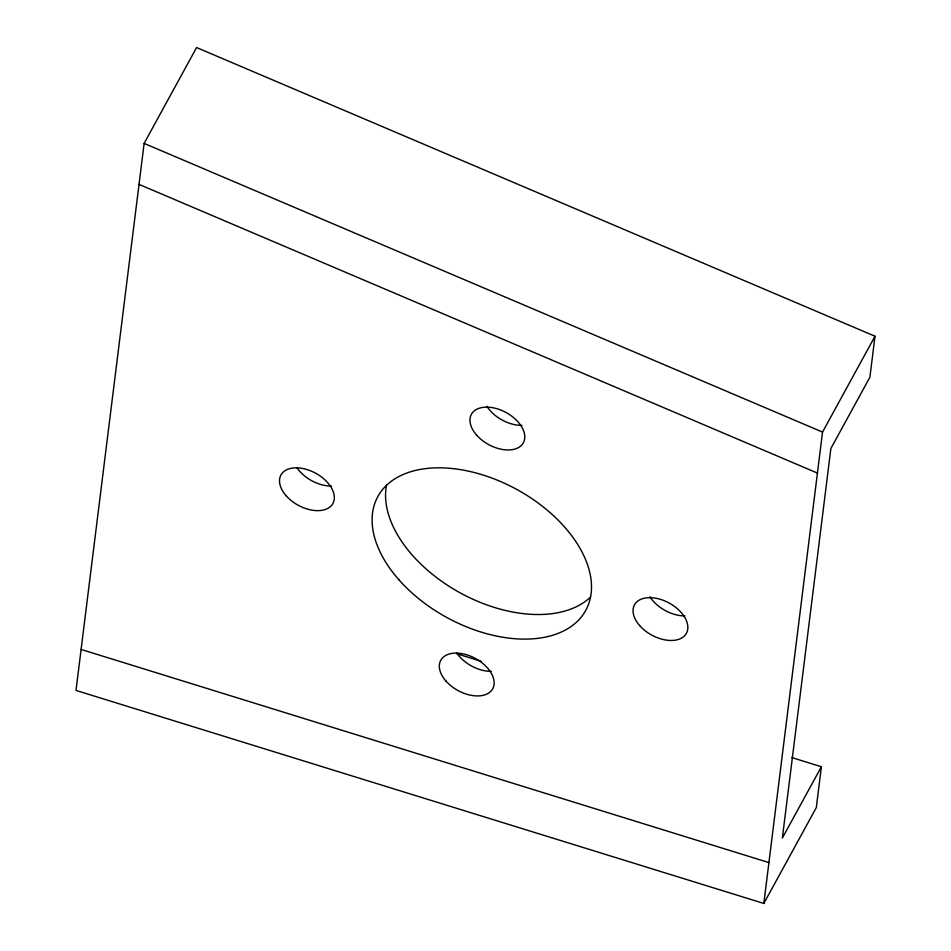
<?xml version="1.0" encoding="UTF-8"?>
<svg xmlns="http://www.w3.org/2000/svg" width="951" height="951" viewBox="0 0 951 951"><rect width="100%" height="100%" fill="white"/><g stroke="black" fill="none" stroke-linecap="round" stroke-linejoin="round"><path stroke-width="1.43" d="M821.391 766.744L782.364 838.021L830.877 448.492L869.892 377.226L875.003 336.238L196.595 47.55L144.124 143.399L75.997 690.426L763.831 903.45L816.303 807.601L821.391 766.744L791.601 757.519M763.831 903.45L822.532 432.087L875.003 336.238M456.92 653.801L481.028 661.266M81.108 649.438L768.919 862.593M144.124 143.399L822.532 432.087M139.012 184.387L817.42 473.075M521.909 425.394A29.624 18.247 28.7 0 1 486.888 406.315M685.005 615.903A29.624 18.247 28.7 0 1 649.985 596.824M331.483 486.08A29.624 18.247 28.7 0 1 296.89 467.666M491.275 671.347A29.624 18.247 28.7 0 1 456.694 652.945M590.583 596.99A118.518 72.965 28.7 0 1 459.797 592.651A118.518 72.965 28.7 0 1 386.641 484.677M639.643 625.556A29.624 18.247 28.7 0 0 686.325 633.485A29.624 18.247 28.7 0 0 655.37 598.143A29.624 18.247 28.7 0 0 639.643 625.556M399.182 580.098A118.518 72.965 28.7 0 0 585.614 610.637A118.518 72.965 28.7 0 0 460.605 469.651A118.518 72.965 28.7 0 0 399.182 580.098M445.924 681.011A29.624 18.247 28.7 0 0 492.606 688.94A29.624 18.247 28.7 0 0 461.651 653.599A29.624 18.247 28.7 0 0 445.924 681.011M286.12 495.733A29.624 18.247 28.7 0 0 332.802 503.661A29.624 18.247 28.7 0 0 301.847 468.32A29.624 18.247 28.7 0 0 286.12 495.733M476.558 435.047A29.624 18.247 28.7 0 0 523.24 442.976A29.624 18.247 28.7 0 0 492.273 407.634A29.624 18.247 28.7 0 0 476.558 435.047"/></g></svg>
